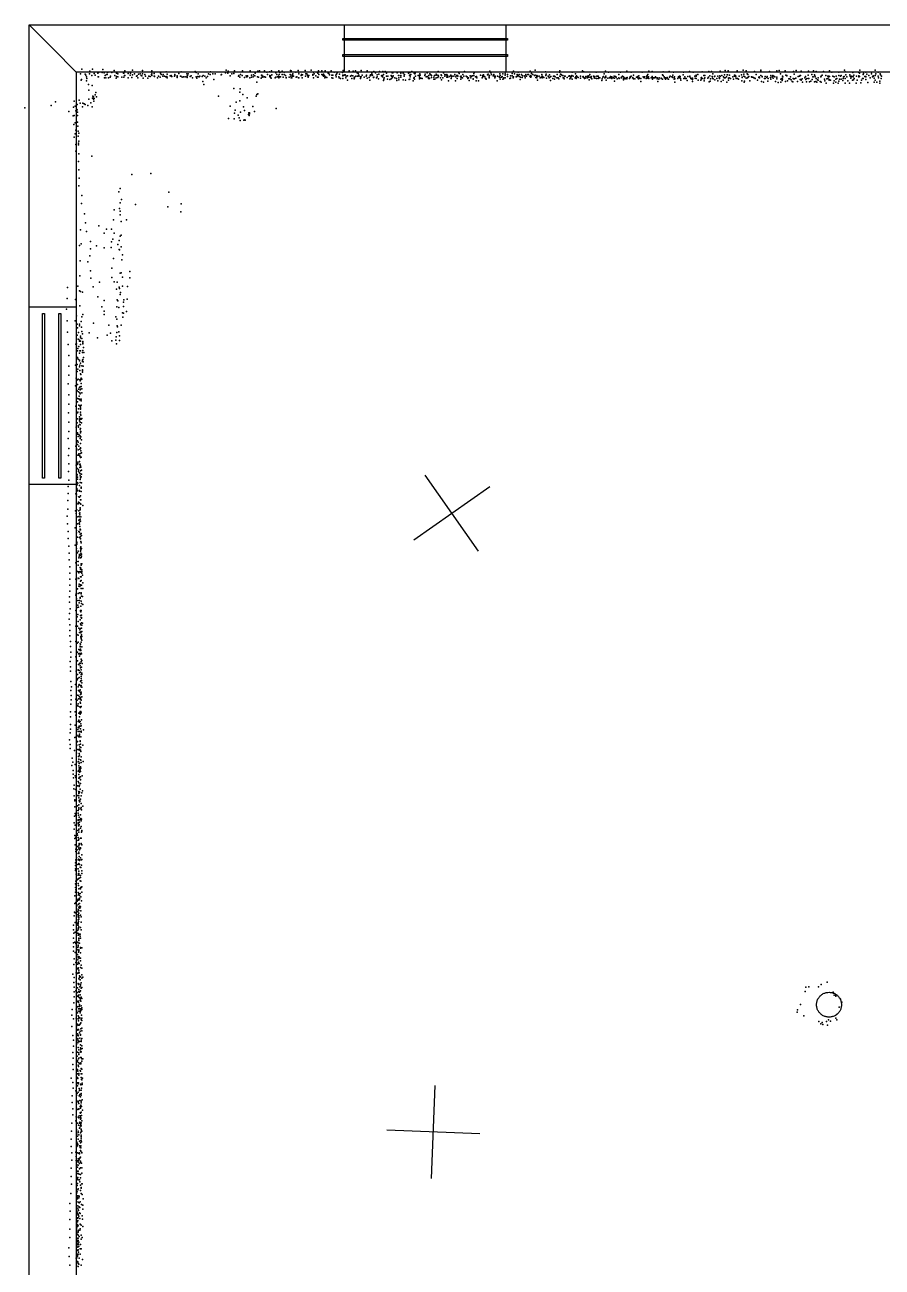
# Model space of a CAD drawing. Header units: millimetres. Extents: x 60 to 10018, y -17912 to 6797.
# Drawn here: x 60 to 3750, y -6304 to -962 of the extents above; entities that cross this region are included whole.
import ezdxf

# ---------------------------------------------------------------- set-up
doc = ezdxf.new("R2010")
doc.units = ezdxf.units.MM
for name, color, linetype in [('P', 9, 'Continuous'), ('PANOS', 10, 'Continuous'), ('ROOMS', 1, 'Continuous'), ('WALLS', 3, 'Continuous'), ('WINDOWS', 6, 'Continuous')]:
    doc.layers.add(name, color=color, linetype=linetype)

# ---------------------------------------------------------------- blocks, each defined once
blk = doc.blocks.new('Column_C_3F')
for points in [[(-178.6, -0.2), (-177.7, 17.3), (-176.2, 28.7), (-174, 39.9), (-171.1, 50.8), (-167.5, 61.4), (-163.3, 71.7), (-158.5, 81.7), (-153, 91.3), (-147.1, 100.6), (-140.5, 109.4), (-133.5, 117.9), (-126, 125.8), (-118, 133.3), (-109.5, 140.3), (-100.6, 146.8), (-91.4, 152.7), (-81.7, 158.1), (-71.7, 162.8), (-61.4, 167), (-50.7, 170.5), (-39.8, 173.4), (-28.6, 175.5), (-17.2, 177), (0.3, 177.8)], [(0.3, 177.8), (17.9, 177), (29.3, 175.5), (40.5, 173.4), (51.4, 170.5), (62, 167), (72.4, 162.8), (82.4, 158.1), (92, 152.7), (101.3, 146.8), (110.2, 140.3), (118.6, 133.3), (126.7, 125.8), (134.2, 117.9), (141.2, 109.4), (147.7, 100.6), (153.7, 91.3), (159.1, 81.7), (164, 71.7), (168.2, 61.4), (171.7, 50.8), (174.6, 39.9), (176.9, 28.7), (178.4, 17.3), (179.3, -0.2)], [(0.3, -178.2), (-17.2, -177.4), (-28.6, -176), (-39.8, -173.8), (-50.7, -170.9), (-61.4, -167.4), (-71.7, -163.3), (-81.7, -158.5), (-91.4, -153.1), (-100.6, -147.2), (-109.5, -140.7), (-118, -133.7), (-126, -126.3), (-133.5, -118.3), (-140.5, -109.9), (-147.1, -101), (-153, -91.8), (-158.5, -82.2), (-163.3, -72.2), (-167.5, -61.9), (-171.1, -51.2), (-174, -40.3), (-176.2, -29.1), (-177.7, -17.7), (-178.6, -0.2)], [(179.3, -0.2), (178.4, -17.7), (176.9, -29.1), (174.6, -40.3), (171.7, -51.2), (168.2, -61.9), (164, -72.2), (159.1, -82.2), (153.7, -91.8), (147.7, -101), (141.2, -109.9), (134.2, -118.3), (126.7, -126.3), (118.6, -133.7), (110.2, -140.7), (101.3, -147.2), (92, -153.1), (82.4, -158.5), (72.4, -163.3), (62, -167.4), (51.4, -170.9), (40.5, -173.8), (29.3, -176), (17.9, -177.4), (0.3, -178.2)]]:
    blk.add_lwpolyline(points)
blk = doc.blocks.new('1-Standard_42')
for points in [[(-590, 42.9766), (589.999, 42.9766), (589.999, 32.9766), (-590, 32.9766), (-590, 42.9766)], [(-590.014, -44.0958), (589.985, -44.0958), (589.985, -54.0958), (-590.014, -54.0958), (-590.014, -44.0958)]]:
    blk.add_lwpolyline(points)

msp = doc.modelspace()

# ---------------------------------------------------------------- linework, layer by layer
at = {"layer": 'P'}
for p in [(300, -1172), (305, -1152), (319, -1174), (338, -1173), (340, -1161), (351, -1153), (358, -1171), (374, -1170), (377, -1167), (393, -1167), (396, -1154), (402, -1168), (412, -1175), (416, -1167), (435, -1167), (445, -1158), (455, -1169), (456, -1169), (460, -1173), (484, -1170), (486, -1170), (490, -1160), (505, -1171), (515, -1169), (524, -1156), (532, -1172), (549, -1174), (556, -1173), (566, -1158), (566, -1172), (576, -1175), (606, -1159), (606, -1165), (606, -1173), (617, -1171), (644, -1170), (669, -1164), (673, -1174), (706, -1175), (723, -1171), (733, -1164), (757, -1172), (763, -1173), (793, -1163), (797, -1167), (806, -1172), (851, -1173), (859, -1164), (869, -1173), (879, -1173), (923, -1168), (926, -1157), (934, -1169), (935, -1161), (951, -1172), (959, -1171), (962, -1159), (997, -1160), (1030, -1160), (1051, -1169), (1063, -1161), (1070, -1160), (1091, -1160), (1102, -1166), (1104, -1175), (1113, -1164), (1122, -1160), (1141, -1168), (1144, -1175), (1153, -1160), (1158, -1167), (1167, -1175), (1168, -1161), (1176, -1166), (1176, -1175), (1202, -1175), (1203, -1158), (1206, -1159), (1214, -1172), (1226, -1166), (1237, -1158), (1239, -1166), (1239, -1172), (1266, -1158), (1270, -1172), (1274, -1173), (1293, -1157), (1302, -1165), (1306, -1173), (1320, -1167), (1321, -1169), (1324, -1160), (1326, -1175), (1338, -1175), (1339, -1159), (1346, -1174), (1352, -1159), (1365, -1169), (1369, -1171), (1378, -1159), (1392, -1166), (1401, -1174), (1405, -1168), (1415, -1174), (1427, -1167), (1430, -1158), (1456, -1159), (1473, -1161), (1483, -1159), (1490, -1168), (1495, -1171), (1507, -1158), (1534, -1160), (1553, -1169), (1554, -1175), (1562, -1163), (1569, -1168), (1584, -1174), (1586, -1162), (1601, -1162), (1603, -1175), (1611, -1162), (1616, -1170), (1641, -1168), (1644, -1168), (1663, -1168), (1678, -1169), (1688, -1169), (1711, -1170), (1717, -1167), (1725, -1163), (1735, -1170), (1738, -1173), (1740, -1170), (1760, -1173), (1783, -1174), (1791, -1168), (1803, -1172), (1830, -1174), (1839, -1162), (1862, -1168), (1867, -1175), (1911, -1175), (1927, -1166), (1929, -1171), (1945, -1175), (1953, -1163), (1992, -1171), (1994, -1167), (2054, -1174), (2061, -1161), (2066, -1168), (2068, -1175), (2105, -1173), (2117, -1172), (2127, -1166), (2127, -1172), (2158, -1171), (2163, -1161), (2168, -1172), (2179, -1175), (2184, -1165), (2228, -1175), (2235, -1161), (2241, -1171), (2257, -1157), (2301, -1164), (2304, -1174), (2361, -1166), (2363, -1159), (2366, -1174), (2416, -1166), (2430, -1172), (2460, -1159), (2466, -1164), (2492, -1175), (2519, -1165), (2554, -1173), (2559, -1161), (2572, -1166), (2624, -1166), (2651, -1161), (2670, -1166), (2717, -1166), (2746, -1161), (2760, -1163), (2807, -1164), (2833, -1162), (2852, -1165), (2895, -1165), (2921, -1162), (2937, -1165), (2975, -1164), (3004, -1162), (3015, -1162), (3021, -1173), (3053, -1161), (3074, -1158), (3087, -1159), (3126, -1159), (3151, -1157), (3154, -1174), (3165, -1160), (3169, -1172), (3201, -1162), (3227, -1160), (3228, -1156), (3265, -1162), (3296, -1160), (3306, -1158), (3313, -1173), (3332, -1160), (3368, -1162), (3371, -1174), (3380, -1158), (3401, -1161), (3433, -1161), (3447, -1175), (3455, -1160), (3466, -1162), (3498, -1163), (3523, -1160), (3533, -1165), (3563, -1165), (3588, -1157), (3591, -1164), (3624, -1167), (3648, -1165), (3653, -1169), (3654, -1157), (3669, -1171), (3679, -1166), (3684, -1174), (3704, -1166), (3704, -1173), (3720, -1156), (3722, -1173), (3732, -1165), (3741, -1172), (303, -1199), (304, -1197), (322, -1178), (326, -1186), (326, -1202), (327, -1192), (334, -1219), (349, -1180), (350, -1223), (363, -1178), (376, -1186), (377, -1186), (403, -1190), (406, -1180), (408, -1190), (414, -1176), (420, -1190), (427, -1187), (429, -1182), (448, -1180), (453, -1191), (454, -1184), (460, -1185), (477, -1187), (486, -1187), (489, -1179), (491, -1180), (505, -1190), (514, -1178), (520, -1188), (524, -1177), (540, -1182), (544, -1181), (547, -1190), (561, -1179), (564, -1181), (570, -1191), (579, -1183), (590, -1191), (593, -1183), (600, -1184), (605, -1176), (606, -1180), (617, -1183), (618, -1183), (618, -1184), (631, -1189), (636, -1183), (643, -1187), (647, -1176), (654, -1183), (656, -1176), (661, -1182), (667, -1185), (671, -1184), (673, -1190), (686, -1181), (690, -1179), (691, -1184), (693, -1184), (704, -1182), (705, -1179), (715, -1181), (715, -1184), (715, -1188), (730, -1183), (732, -1182), (737, -1187), (743, -1185), (750, -1186), (757, -1185), (758, -1182), (758, -1188), (760, -1180), (772, -1184), (776, -1181), (782, -1190), (798, -1185), (801, -1191), (805, -1184), (810, -1185), (813, -1183), (823, -1184), (826, -1205), (828, -1179), (831, -1219), (835, -1183), (841, -1190), (846, -1184), (857, -1176), (874, -1197), (905, -1177), (906, -1176), (944, -1181), (979, -1182), (981, -1179), (986, -1187), (988, -1176), (995, -1180), (1006, -1188), (1013, -1181), (1014, -1185), (1016, -1186), (1018, -1184), (1019, -1181), (1029, -1189), (1035, -1178), (1035, -1187), (1043, -1186), (1044, -1177), (1050, -1181), (1058, -1208), (1061, -1186), (1066, -1187), (1077, -1191), (1079, -1178), (1080, -1178), (1081, -1185), (1084, -1182), (1085, -1187), (1091, -1186), (1096, -1187), (1114, -1180), (1114, -1184), (1117, -1188), (1118, -1181), (1120, -1191), (1123, -1177), (1138, -1189), (1141, -1187), (1147, -1185), (1152, -1182), (1153, -1189), (1154, -1176), (1157, -1186), (1161, -1186), (1172, -1187), (1182, -1180), (1185, -1188), (1185, -1189), (1198, -1187), (1205, -1182), (1207, -1190), (1209, -1190), (1211, -1177), (1212, -1178), (1212, -1182), (1217, -1183), (1228, -1187), (1231, -1185), (1238, -1189), (1239, -1189), (1249, -1180), (1251, -1176), (1254, -1189), (1255, -1177), (1268, -1183), (1276, -1178), (1277, -1179), (1280, -1183), (1280, -1187), (1282, -1180), (1299, -1178), (1300, -1176), (1300, -1176), (1302, -1190), (1313, -1181), (1320, -1187), (1322, -1187), (1342, -1178), (1345, -1183), (1350, -1179), (1351, -1189), (1353, -1186), (1355, -1187), (1360, -1188), (1371, -1177), (1381, -1178), (1382, -1190), (1385, -1178), (1385, -1191), (1399, -1178), (1400, -1186), (1412, -1186), (1413, -1189), (1418, -1193), (1428, -1178), (1428, -1192), (1429, -1181), (1435, -1178), (1437, -1177), (1439, -1177), (1441, -1189), (1443, -1182), (1449, -1181), (1449, -1199), (1462, -1183), (1466, -1179), (1468, -1193), (1472, -1181), (1478, -1190), (1478, -1194), (1479, -1187), (1479, -1189), (1485, -1183), (1492, -1182), (1497, -1178), (1497, -1183), (1504, -1186), (1505, -1193), (1508, -1186), (1512, -1178), (1520, -1187), (1529, -1182), (1531, -1178), (1534, -1191), (1542, -1188), (1545, -1200), (1546, -1181), (1548, -1177), (1555, -1180), (1556, -1178), (1560, -1188), (1562, -1187), (1573, -1190), (1577, -1177), (1577, -1186), (1582, -1194), (1595, -1181), (1596, -1180), (1600, -1181), (1600, -1186), (1603, -1201), (1605, -1195), (1606, -1189), (1617, -1182), (1621, -1195), (1623, -1182), (1631, -1197), (1637, -1179), (1637, -1194), (1638, -1182), (1641, -1190), (1644, -1185), (1646, -1181), (1652, -1189), (1660, -1192), (1661, -1201), (1668, -1179), (1669, -1179), (1669, -1198), (1670, -1190), (1678, -1179), (1678, -1187), (1689, -1198), (1692, -1177), (1693, -1182), (1694, -1176), (1699, -1200), (1714, -1197), (1715, -1178), (1717, -1196), (1718, -1178), (1719, -1186), (1722, -1176), (1731, -1202), (1734, -1191), (1735, -1188), (1737, -1195), (1742, -1182), (1753, -1179), (1757, -1180), (1758, -1179), (1758, -1187), (1759, -1194), (1761, -1178), (1764, -1191), (1770, -1193), (1782, -1180), (1788, -1186), (1791, -1184), (1797, -1192), (1798, -1188), (1799, -1179), (1802, -1192), (1806, -1176), (1809, -1178), (1810, -1179), (1811, -1188), (1820, -1196), (1821, -1187), (1823, -1180), (1825, -1195), (1830, -1190), (1831, -1178), (1837, -1178), (1837, -1188), (1839, -1179), (1840, -1183), (1849, -1189), (1852, -1177), (1853, -1198), (1854, -1179), (1859, -1189), (1859, -1190), (1867, -1183), (1873, -1177), (1876, -1176), (1876, -1187), (1877, -1182), (1879, -1180), (1880, -1187), (1883, -1202), (1888, -1184), (1893, -1178), (1894, -1180), (1895, -1192), (1896, -1185), (1899, -1183), (1907, -1182), (1913, -1202), (1915, -1185), (1918, -1179), (1921, -1193), (1922, -1180), (1923, -1183), (1935, -1184), (1936, -1196), (1938, -1182), (1938, -1188), (1944, -1189), (1950, -1182), (1959, -1182), (1959, -1182), (1962, -1186), (1964, -1186), (1967, -1193), (1970, -1190), (1973, -1201), (1976, -1181), (1979, -1182), (1980, -1189), (1982, -1183), (1987, -1181), (1990, -1194), (1990, -1196), (1992, -1180), (2000, -1186), (2001, -1185), (2003, -1202), (2004, -1184), (2005, -1189), (2013, -1202), (2021, -1178), (2029, -1189), (2030, -1180), (2031, -1184), (2034, -1177), (2036, -1184), (2039, -1184), (2040, -1185), (2043, -1192), (2044, -1192), (2045, -1195), (2051, -1177), (2059, -1181), (2059, -1187), (2059, -1189), (2060, -1180), (2075, -1181), (2078, -1176), (2082, -1182), (2083, -1189), (2085, -1183), (2085, -1186), (2093, -1203), (2094, -1183), (2101, -1186), (2105, -1188), (2106, -1179), (2106, -1196), (2112, -1187), (2113, -1187), (2115, -1184), (2118, -1195), (2120, -1194), (2122, -1190), (2128, -1178), (2128, -1190), (2137, -1176), (2137, -1184), (2148, -1192), (2151, -1181), (2151, -1191), (2157, -1181), (2162, -1188), (2162, -1190), (2163, -1186), (2174, -1186), (2176, -1186), (2179, -1183), (2183, -1180), (2188, -1176), (2188, -1184), (2192, -1197), (2193, -1187), (2198, -1176), (2198, -1177), (2200, -1188), (2204, -1181), (2212, -1181), (2212, -1183), (2213, -1189), (2216, -1176), (2219, -1182), (2225, -1176), (2234, -1183), (2237, -1187), (2238, -1180), (2239, -1186), (2239, -1186), (2246, -1176), (2253, -1180), (2256, -1178), (2259, -1188), (2263, -1183), (2264, -1179), (2264, -1190), (2266, -1183), (2266, -1199), (2273, -1182), (2278, -1189), (2283, -1187), (2285, -1176), (2287, -1183), (2287, -1189), (2289, -1185), (2294, -1188), (2302, -1179), (2303, -1178), (2305, -1191), (2312, -1182), (2314, -1184), (2317, -1189), (2318, -1177), (2322, -1186), (2322, -1201), (2324, -1184), (2333, -1192), (2335, -1182), (2338, -1182), (2340, -1182), (2340, -1196), (2343, -1186), (2350, -1189), (2351, -1176), (2351, -1190), (2355, -1189), (2358, -1194), (2362, -1182), (2364, -1184), (2368, -1176), (2372, -1180), (2376, -1179), (2377, -1190), (2380, -1189), (2381, -1194), (2383, -1183), (2386, -1182), (2394, -1188), (2402, -1182), (2404, -1181), (2405, -1194), (2409, -1187), (2410, -1190), (2411, -1182), (2411, -1184), (2414, -1180), (2415, -1195), (2420, -1182), (2428, -1190), (2432, -1185), (2433, -1186), (2433, -1192), (2433, -1193), (2435, -1181), (2437, -1185), (2441, -1188), (2451, -1183), (2451, -1191), (2452, -1183), (2462, -1186), (2463, -1184), (2466, -1188), (2469, -1192), (2472, -1191), (2474, -1184), (2475, -1190), (2482, -1182), (2482, -1189), (2483, -1182), (2487, -1181), (2488, -1187), (2489, -1198), (2495, -1188), (2498, -1184), (2498, -1190), (2501, -1194), (2508, -1183), (2511, -1189), (2513, -1184), (2513, -1191), (2521, -1192), (2522, -1182), (2525, -1182), (2527, -1192), (2528, -1183), (2531, -1188), (2534, -1189), (2535, -1189), (2543, -1201), (2545, -1194), (2548, -1187), (2551, -1184), (2556, -1190), (2558, -1188), (2561, -1183), (2561, -1188), (2562, -1200), (2569, -1191), (2577, -1190), (2579, -1188), (2580, -1184), (2581, -1189), (2586, -1192), (2587, -1186), (2587, -1190), (2593, -1190), (2597, -1182), (2598, -1191), (2598, -1204), (2602, -1184), (2605, -1187), (2610, -1194), (2616, -1176), (2616, -1189), (2618, -1193), (2627, -1190), (2628, -1187), (2628, -1189), (2633, -1183), (2636, -1186), (2636, -1198), (2637, -1194), (2640, -1190), (2640, -1192), (2644, -1194), (2648, -1190), (2651, -1194), (2652, -1188), (2663, -1193), (2664, -1190), (2665, -1186), (2665, -1188), (2669, -1183), (2676, -1190), (2677, -1188), (2677, -1188), (2680, -1178), (2680, -1194), (2686, -1194), (2693, -1187), (2698, -1189), (2699, -1184), (2701, -1194), (2703, -1181), (2704, -1189), (2704, -1192), (2711, -1192), (2711, -1205), (2721, -1186), (2723, -1187), (2726, -1189), (2727, -1186), (2734, -1193), (2735, -1185), (2736, -1184), (2738, -1180), (2739, -1186), (2742, -1176), (2742, -1191), (2744, -1185), (2746, -1192), (2756, -1190), (2760, -1184), (2762, -1190), (2762, -1195), (2766, -1190), (2770, -1189), (2775, -1185), (2775, -1188), (2781, -1189), (2781, -1194), (2781, -1194), (2785, -1205), (2789, -1196), (2790, -1190), (2799, -1191), (2799, -1193), (2805, -1177), (2805, -1195), (2808, -1180), (2812, -1185), (2813, -1190), (2817, -1195), (2818, -1190), (2819, -1194), (2824, -1188), (2824, -1189), (2829, -1196), (2830, -1196), (2835, -1187), (2837, -1183), (2845, -1186), (2846, -1186), (2849, -1178), (2849, -1188), (2854, -1195), (2856, -1185), (2856, -1193), (2857, -1194), (2857, -1208), (2870, -1192), (2873, -1186), (2874, -1187), (2878, -1183), (2879, -1189), (2880, -1184), (2882, -1193), (2884, -1199), (2893, -1177), (2896, -1193), (2901, -1185), (2902, -1193), (2903, -1192), (2907, -1192), (2911, -1201), (2914, -1184), (2922, -1182), (2922, -1186), (2926, -1193), (2927, -1191), (2930, -1194), (2933, -1191), (2933, -1197), (2933, -1205), (2934, -1193), (2943, -1182), (2945, -1191), (2949, -1178), (2950, -1183), (2950, -1193), (2957, -1176), (2958, -1199), (2970, -1199), (2971, -1189), (2973, -1188), (2973, -1194), (2975, -1193), (2983, -1180), (2984, -1194), (2984, -1202), (2986, -1190), (2987, -1180), (2999, -1191), (3003, -1187), (3006, -1207), (3008, -1181), (3009, -1204), (3011, -1194), (3018, -1184), (3020, -1191), (3023, -1194), (3028, -1184), (3030, -1183), (3030, -1198), (3038, -1193), (3042, -1182), (3043, -1202), (3049, -1189), (3050, -1192), (3051, -1181), (3052, -1184), (3057, -1205), (3060, -1179), (3066, -1200), (3067, -1185), (3070, -1189), (3071, -1177), (3074, -1189), (3080, -1186), (3081, -1209), (3083, -1177), (3084, -1177), (3088, -1191), (3088, -1199), (3092, -1190), (3093, -1178), (3097, -1193), (3107, -1185), (3110, -1195), (3114, -1178), (3115, -1182), (3118, -1179), (3120, -1186), (3122, -1192), (3127, -1192), (3132, -1195), (3134, -1182), (3145, -1177), (3146, -1202), (3147, -1188), (3148, -1187), (3154, -1183), (3156, -1209), (3158, -1204), (3159, -1186), (3165, -1191), (3170, -1189), (3172, -1176), (3173, -1187), (3176, -1184), (3180, -1203), (3188, -1185), (3189, -1187), (3193, -1187), (3198, -1189), (3202, -1191), (3204, -1193), (3208, -1176), (3213, -1199), (3219, -1188), (3221, -1186), (3222, -1190), (3228, -1180), (3230, -1205), (3233, -1184), (3234, -1185), (3239, -1209), (3243, -1193), (3246, -1184), (3247, -1192), (3254, -1188), (3255, -1184), (3258, -1204), (3259, -1193), (3269, -1188), (3271, -1180), (3271, -1195), (3276, -1186), (3279, -1179), (3281, -1191), (3283, -1182), (3288, -1185), (3291, -1206), (3297, -1187), (3297, -1194), (3303, -1210), (3314, -1195), (3314, -1209), (3318, -1192), (3319, -1193), (3320, -1201), (3321, -1182), (3321, -1196), (3322, -1185), (3334, -1205), (3335, -1178), (3339, -1179), (3339, -1181), (3342, -1202), (3348, -1194), (3352, -1194), (3355, -1185), (3358, -1198), (3363, -1205), (3365, -1207), (3367, -1192), (3368, -1194), (3373, -1194), (3378, -1191), (3386, -1206), (3388, -1184), (3394, -1182), (3397, -1179), (3397, -1197), (3398, -1179), (3398, -1197), (3402, -1200), (3406, -1194), (3407, -1209), (3417, -1189), (3420, -1184), (3421, -1197), (3424, -1207), (3425, -1193), (3431, -1178), (3433, -1193), (3435, -1193), (3437, -1207), (3443, -1204), (3449, -1197), (3451, -1186), (3453, -1185), (3458, -1177), (3458, -1207), (3460, -1181), (3461, -1186), (3464, -1205), (3466, -1193), (3469, -1209), (3471, -1198), (3474, -1190), (3474, -1199), (3483, -1205), (3486, -1186), (3488, -1182), (3488, -1209), (3491, -1178), (3502, -1196), (3503, -1202), (3508, -1180), (3509, -1212), (3512, -1194), (3516, -1183), (3516, -1192), (3519, -1185), (3521, -1182), (3522, -1197), (3522, -1199), (3523, -1184), (3527, -1199), (3537, -1182), (3540, -1212), (3543, -1185), (3543, -1202), (3550, -1208), (3551, -1196), (3552, -1183), (3555, -1193), (3560, -1213), (3563, -1204), (3564, -1180), (3566, -1195), (3570, -1182), (3573, -1180), (3574, -1195), (3581, -1201), (3582, -1192), (3584, -1185), (3587, -1184), (3590, -1192), (3590, -1213), (3593, -1177), (3598, -1185), (3602, -1203), (3609, -1212), (3611, -1177), (3612, -1183), (3615, -1191), (3617, -1185), (3620, -1182), (3622, -1200), (3625, -1186), (3627, -1198), (3628, -1178), (3629, -1192), (3638, -1212), (3639, -1183), (3642, -1199), (3649, -1185), (3650, -1181), (3652, -1184), (3658, -1211), (3661, -1199), (3665, -1193), (3668, -1176), (3668, -1193), (3676, -1184), (3679, -1197), (3679, -1197), (3680, -1184), (3680, -1185), (3688, -1210), (3693, -1180), (3698, -1189), (3708, -1186), (3711, -1181), (3712, -1183), (3715, -1191), (3715, -1209), (3720, -1179), (3720, -1199), (3727, -1208), (3732, -1183), (3734, -1190), (3740, -1204), (3740, -1212), (3743, -1177), (3746, -1192), (3747, -1182), (335, -1242), (335, -1282), (351, -1277), (353, -1269), (355, -1281), (356, -1271), (359, -1279), (363, -1263), (365, -1253), (368, -1271), (893, -1268), (959, -1235), (985, -1252), (987, -1237), (999, -1261), (1017, -1276), (1056, -1269), (1058, -1261), (1063, -1259), (60, -1318), (173, -1308), (192, -1293), (249, -1335), (269, -1316), (273, -1290), (277, -1311), (279, -1331), (283, -1324), (285, -1304), (285, -1327), (294, -1285), (298, -1299), (308, -1315), (310, -1298), (315, -1301), (319, -1305), (331, -1309), (344, -1297), (350, -1314), (357, -1290), (944, -1311), (965, -1328), (969, -1294), (985, -1289), (1001, -1314), (1005, -1330), (1041, -1313), (1048, -1335), (1142, -1321), (268, -1353), (272, -1352), (277, -1383), (286, -1351), (287, -1338), (287, -1381), (937, -1364), (961, -1366), (962, -1342), (978, -1350), (983, -1362), (987, -1373), (988, -1338), (1002, -1372), (1007, -1370), (1009, -1371), (1022, -1348), (1024, -1340), (1025, -1351), (1027, -1340), (1027, -1345), (271, -1391), (276, -1431), (280, -1415), (288, -1397), (289, -1440), (290, -1419), (292, -1427), (273, -1445), (280, -1476), (291, -1470), (291, -1478), (292, -1462), (280, -1505), (291, -1549), (292, -1516), (349, -1526), (293, -1585), (602, -1601), (293, -1654), (294, -1621), (520, -1606), (305, -1696), (465, -1680), (471, -1666), (680, -1681), (304, -1730), (444, -1758), (468, -1751), (470, -1727), (476, -1713), (536, -1735), (675, -1745), (733, -1732), (317, -1775), (321, -1813), (442, -1800), (471, -1763), (471, -1779), (474, -1807), (497, -1800), (731, -1766), (299, -1844), (326, -1850), (378, -1826), (402, -1858), (412, -1841), (433, -1840), (444, -1858), (475, -1866), (296, -1910), (303, -1903), (342, -1893), (369, -1912), (402, -1921), (432, -1919), (433, -1895), (439, -1883), (460, -1906), (466, -1889), (470, -1871), (475, -1916), (298, -1976), (340, -1955), (342, -1925), (442, -1966), (466, -1928), (467, -1929), (477, -1973), (481, -1951), (331, -1981), (343, -2019), (434, -2008), (471, -2029), (474, -2028), (512, -2022), (297, -2041), (344, -2051), (381, -2069), (435, -2049), (445, -2067), (457, -2069), (480, -2047), (512, -2050), (243, -2092), (288, -2085), (296, -2106), (300, -2109), (308, -2111), (354, -2089), (374, -2132), (455, -2098), (466, -2090), (467, -2096), (471, -2121), (472, -2113), (480, -2086), (502, -2087), (240, -2185), (242, -2139), (278, -2143), (297, -2170), (391, -2174), (402, -2147), (456, -2174), (457, -2145), (461, -2149), (464, -2178), (484, -2155), (485, -2173), (486, -2145), (500, -2142), (242, -2234), (277, -2235), (283, -2213), (302, -2238), (305, -2218), (310, -2208), (401, -2208), (402, -2193), (451, -2217), (456, -2227), (480, -2200), (482, -2219), (484, -2201), (497, -2194), (243, -2283), (285, -2249), (285, -2296), (287, -2265), (291, -2285), (296, -2249), (296, -2256), (304, -2262), (306, -2281), (308, -2291), (337, -2286), (356, -2245), (415, -2296), (421, -2254), (429, -2288), (456, -2285), (458, -2256), (459, -2260), (465, -2282), (474, -2254), (247, -2337), (279, -2335), (282, -2333), (283, -2344), (290, -2313), (292, -2345), (296, -2318), (296, -2322), (299, -2300), (299, -2337), (300, -2308), (300, -2322), (305, -2310), (309, -2323), (309, -2329), (309, -2333), (313, -2349), (373, -2308), (435, -2321), (451, -2318), (453, -2303), (454, -2334), (467, -2319), (468, -2299), (249, -2384), (285, -2394), (286, -2363), (286, -2392), (288, -2354), (289, -2399), (295, -2374), (296, -2404), (297, -2364), (300, -2363), (308, -2371), (308, -2404), (309, -2362), (310, -2401), (313, -2392), (314, -2371), (250, -2429), (278, -2426), (285, -2422), (285, -2452), (288, -2442), (288, -2443), (295, -2406), (295, -2432), (297, -2425), (297, -2448), (299, -2417), (306, -2428), (308, -2409), (308, -2446), (308, -2449), (308, -2456), (311, -2411), (311, -2429), (246, -2506), (249, -2468), (281, -2481), (286, -2489), (287, -2509), (289, -2485), (297, -2489), (298, -2493), (299, -2462), (299, -2490), (299, -2490), (300, -2487), (301, -2465), (302, -2481), (302, -2504), (305, -2486), (249, -2553), (278, -2514), (285, -2536), (291, -2529), (291, -2540), (294, -2559), (296, -2522), (297, -2544), (298, -2518), (298, -2531), (298, -2549), (300, -2529), (302, -2517), (306, -2527), (306, -2545), (249, -2593), (279, -2602), (287, -2569), (287, -2583), (291, -2570), (291, -2613), (292, -2598), (297, -2572), (297, -2575), (297, -2600), (299, -2573), (299, -2605), (299, -2610), (299, -2615), (302, -2571), (302, -2579), (302, -2597), (248, -2631), (249, -2670), (287, -2630), (287, -2656), (288, -2627), (295, -2657), (295, -2665), (296, -2647), (298, -2655), (298, -2671), (299, -2627), (299, -2636), (299, -2657), (301, -2640), (302, -2658), (305, -2655), (250, -2710), (281, -2692), (285, -2673), (287, -2716), (287, -2722), (290, -2686), (291, -2692), (293, -2724), (295, -2681), (298, -2682), (298, -2700), (299, -2698), (299, -2709), (299, -2717), (301, -2710), (304, -2673), (247, -2741), (280, -2774), (286, -2750), (287, -2766), (290, -2732), (290, -2757), (293, -2773), (297, -2728), (298, -2731), (298, -2734), (298, -2740), (299, -2762), (301, -2733), (304, -2747), (248, -2814), (250, -2783), (283, -2783), (284, -2812), (289, -2789), (289, -2812), (292, -2807), (294, -2813), (297, -2787), (297, -2815), (297, -2816), (299, -2781), (299, -2784), (299, -2823), (300, -2805), (301, -2793), (302, -2821), (304, -2803), (248, -2882), (250, -2850), (281, -2856), (284, -2841), (285, -2853), (286, -2870), (288, -2847), (291, -2875), (291, -2883), (294, -2841), (296, -2839), (296, -2853), (297, -2866), (298, -2851), (300, -2858), (300, -2879), (301, -2864), (304, -2877), (250, -2920), (284, -2900), (285, -2896), (285, -2930), (286, -2907), (286, -2916), (286, -2932), (288, -2933), (295, -2889), (298, -2892), (298, -2901), (298, -2917), (298, -2930), (299, -2910), (302, -2905), (304, -2894), (304, -2932), (246, -2947), (246, -2977), (280, -2979), (282, -2980), (283, -2959), (283, -2989), (284, -2956), (285, -2940), (286, -2963), (286, -2966), (293, -2991), (296, -2943), (296, -2965), (296, -2967), (300, -2987), (302, -2968), (303, -2950), (303, -2954), (245, -3007), (245, -3044), (283, -3019), (283, -3023), (289, -3022), (291, -3015), (295, -2993), (295, -3018), (298, -3039), (298, -3044), (299, -3004), (300, -3022), (301, -3005), (301, -3023), (309, -3029), (242, -3075), (278, -3052), (281, -3063), (284, -3047), (285, -3077), (292, -3052), (292, -3092), (293, -3076), (294, -3078), (296, -3063), (296, -3090), (297, -3060), (297, -3069), (298, -3047), (298, -3088), (299, -3096), (301, -3078), (244, -3107), (246, -3140), (277, -3125), (282, -3106), (282, -3146), (283, -3137), (287, -3107), (293, -3141), (294, -3106), (295, -3109), (295, -3143), (296, -3101), (297, -3119), (298, -3130), (298, -3134), (298, -3152), (300, -3133), (302, -3149), (247, -3170), (250, -3204), (277, -3199), (284, -3186), (284, -3190), (284, -3195), (286, -3165), (295, -3167), (299, -3162), (299, -3170), (300, -3172), (301, -3183), (302, -3190), (304, -3158), (251, -3234), (282, -3214), (286, -3232), (290, -3225), (293, -3254), (294, -3247), (296, -3240), (299, -3243), (299, -3254), (300, -3212), (300, -3225), (301, -3207), (301, -3219), (301, -3234), (303, -3253), (304, -3214), (304, -3238), (304, -3247), (251, -3262), (253, -3293), (279, -3275), (282, -3270), (286, -3312), (290, -3270), (290, -3285), (298, -3295), (300, -3303), (301, -3299), (302, -3286), (303, -3280), (305, -3280), (306, -3305), (254, -3320), (254, -3346), (279, -3345), (282, -3349), (290, -3341), (292, -3318), (293, -3314), (293, -3343), (298, -3313), (299, -3336), (300, -3354), (301, -3316), (302, -3335), (303, -3352), (305, -3320), (306, -3313), (308, -3329), (309, -3362), (253, -3372), (254, -3397), (279, -3414), (281, -3409), (283, -3390), (286, -3387), (290, -3407), (293, -3375), (294, -3367), (296, -3405), (297, -3377), (299, -3370), (299, -3370), (299, -3372), (302, -3409), (303, -3386), (303, -3404), (304, -3371), (304, -3418), (304, -3419), (310, -3386), (252, -3422), (252, -3445), (282, -3429), (285, -3468), (288, -3437), (288, -3458), (291, -3466), (294, -3447), (296, -3437), (298, -3425), (298, -3428), (301, -3461), (302, -3440), (304, -3450), (308, -3420), (309, -3454), (251, -3517), (252, -3493), (255, -3473), (279, -3481), (285, -3508), (288, -3498), (298, -3521), (299, -3483), (299, -3502), (300, -3481), (301, -3482), (301, -3486), (303, -3481), (303, -3510), (304, -3501), (304, -3511), (304, -3513), (253, -3542), (253, -3566), (279, -3548), (287, -3547), (289, -3527), (293, -3557), (295, -3575), (297, -3563), (300, -3537), (300, -3558), (301, -3542), (301, -3572), (301, -3576), (304, -3534), (304, -3556), (305, -3544), (305, -3571), (308, -3535), (254, -3589), (256, -3613), (279, -3613), (284, -3584), (285, -3621), (290, -3587), (290, -3617), (298, -3623), (300, -3625), (301, -3592), (301, -3595), (302, -3602), (303, -3599), (303, -3616), (304, -3585), (306, -3592), (306, -3608), (256, -3635), (258, -3659), (258, -3681), (280, -3679), (286, -3660), (291, -3666), (292, -3648), (295, -3677), (296, -3665), (298, -3633), (298, -3637), (298, -3652), (298, -3670), (300, -3646), (300, -3646), (301, -3653), (303, -3664), (304, -3667), (306, -3637), (255, -3699), (257, -3723), (286, -3697), (289, -3737), (290, -3735), (291, -3712), (294, -3738), (296, -3709), (297, -3707), (298, -3708), (298, -3719), (299, -3727), (302, -3690), (302, -3699), (303, -3701), (303, -3735), (304, -3724), (305, -3696), (307, -3708), (256, -3741), (258, -3785), (281, -3741), (285, -3778), (286, -3755), (288, -3773), (294, -3769), (295, -3749), (300, -3745), (300, -3786), (301, -3783), (302, -3755), (303, -3764), (303, -3773), (304, -3782), (305, -3750), (305, -3791), (306, -3755), (258, -3825), (260, -3846), (261, -3808), (278, -3798), (285, -3844), (290, -3809), (291, -3824), (291, -3846), (293, -3801), (294, -3799), (295, -3829), (297, -3824), (298, -3822), (299, -3803), (299, -3841), (300, -3833), (302, -3808), (302, -3832), (303, -3803), (303, -3838), (305, -3810), (258, -3883), (259, -3865), (279, -3861), (285, -3866), (285, -3889), (289, -3881), (290, -3892), (291, -3860), (295, -3852), (297, -3860), (297, -3895), (298, -3875), (299, -3854), (299, -3879), (300, -3860), (300, -3898), (301, -3863), (302, -3866), (302, -3893), (305, -3852), (256, -3916), (257, -3937), (277, -3916), (280, -3931), (292, -3922), (293, -3952), (294, -3922), (295, -3937), (296, -3920), (298, -3915), (298, -3926), (301, -3915), (302, -3921), (304, -3950), (255, -4006), (256, -3971), (256, -3990), (276, -3973), (288, -3992), (289, -3958), (289, -4000), (290, -3984), (292, -3956), (293, -3985), (294, -3978), (295, -4000), (296, -3960), (296, -3979), (297, -3958), (298, -3957), (298, -3978), (299, -3989), (301, -3967), (302, -3999), (303, -3977), (303, -4003), (312, -3994), (252, -4036), (255, -4057), (275, -4027), (281, -4023), (282, -4048), (284, -4016), (284, -4059), (287, -4043), (290, -4021), (293, -4023), (294, -4058), (296, -4012), (296, -4017), (296, -4023), (298, -4041), (298, -4044), (299, -4055), (301, -4023), (309, -4059), (255, -4074), (274, -4082), (283, -4063), (283, -4094), (288, -4078), (291, -4108), (293, -4080), (293, -4108), (294, -4096), (295, -4077), (295, -4102), (297, -4067), (298, -4082), (299, -4081), (301, -4070), (301, -4086), (303, -4109), (262, -4147), (264, -4116), (266, -4133), (277, -4143), (290, -4131), (291, -4129), (292, -4119), (293, -4149), (293, -4167), (294, -4138), (294, -4138), (294, -4157), (295, -4137), (295, -4160), (298, -4166), (299, -4152), (300, -4123), (301, -4124), (301, -4159), (302, -4134), (311, -4129), (268, -4168), (268, -4184), (269, -4200), (277, -4192), (279, -4198), (289, -4171), (289, -4215), (292, -4171), (292, -4186), (293, -4202), (294, -4201), (295, -4176), (295, -4197), (299, -4173), (299, -4196), (299, -4207), (300, -4209), (307, -4191), (271, -4247), (272, -4232), (278, -4250), (282, -4256), (286, -4235), (292, -4235), (292, -4261), (292, -4267), (293, -4222), (293, -4258), (294, -4237), (295, -4260), (296, -4232), (296, -4263), (298, -4248), (300, -4225), (305, -4264), (308, -4256), (273, -4278), (275, -4295), (275, -4299), (275, -4324), (283, -4277), (287, -4320), (288, -4276), (292, -4278), (292, -4286), (292, -4316), (294, -4297), (295, -4303), (297, -4296), (297, -4301), (299, -4291), (302, -4277), (302, -4311), (309, -4322), (274, -4365), (277, -4354), (278, -4355), (280, -4362), (283, -4341), (290, -4340), (290, -4352), (291, -4360), (291, -4360), (293, -4329), (293, -4335), (294, -4369), (294, -4379), (295, -4380), (300, -4359), (301, -4333), (301, -4375), (301, -4379), (302, -4328), (304, -4337), (304, -4377), (272, -4420), (273, -4393), (276, -4403), (288, -4426), (289, -4381), (289, -4384), (289, -4393), (289, -4398), (291, -4406), (293, -4406), (293, -4421), (293, -4424), (293, -4433), (294, -4400), (295, -4391), (299, -4417), (302, -4385), (303, -4409), (304, -4434), (305, -4426), (305, -4430), (275, -4448), (275, -4461), (279, -4455), (284, -4469), (285, -4439), (286, -4446), (289, -4457), (291, -4468), (291, -4468), (292, -4464), (294, -4483), (295, -4487), (300, -4459), (302, -4482), (303, -4459), (276, -4488), (279, -4517), (280, -4506), (284, -4526), (285, -4510), (286, -4495), (292, -4490), (292, -4505), (292, -4520), (292, -4525), (293, -4498), (294, -4538), (295, -4508), (295, -4510), (299, -4501), (300, -4504), (305, -4488), (305, -4531), (278, -4565), (278, -4577), (278, -4591), (279, -4553), (281, -4559), (281, -4593), (282, -4542), (282, -4591), (288, -4573), (290, -4552), (290, -4591), (291, -4549), (292, -4569), (296, -4556), (296, -4572), (297, -4552), (298, -4584), (300, -4544), (301, -4585), (304, -4553), (304, -4576), (306, -4551), (278, -4599), (279, -4645), (281, -4614), (282, -4636), (284, -4619), (284, -4640), (288, -4635), (291, -4612), (291, -4634), (292, -4614), (293, -4601), (293, -4612), (293, -4618), (294, -4632), (298, -4643), (299, -4620), (299, -4628), (301, -4644), (306, -4600), (306, -4612), (278, -4656), (278, -4672), (278, -4692), (279, -4682), (281, -4661), (290, -4655), (290, -4693), (291, -4663), (292, -4677), (292, -4699), (298, -4698), (299, -4673), (299, -4677), (302, -4670), (304, -4670), (305, -4668), (305, -4691), (275, -4708), (275, -4741), (279, -4736), (282, -4706), (284, -4751), (285, -4730), (288, -4725), (289, -4722), (289, -4745), (291, -4703), (291, -4721), (292, -4726), (294, -4740), (295, -4722), (296, -4706), (296, -4718), (296, -4740), (297, -4752), (301, -4712), (304, -4729), (273, -4794), (274, -4778), (277, -4780), (285, -4774), (288, -4776), (288, -4789), (289, -4787), (290, -4765), (290, -4798), (292, -4808), (293, -4756), (293, -4771), (293, -4782), (293, -4794), (293, -4801), (297, -4761), (299, -4755), (299, -4790), (301, -4772), (303, -4798), (269, -4834), (269, -4853), (276, -4822), (286, -4827), (286, -4857), (288, -4834), (288, -4855), (289, -4826), (290, -4811), (290, -4822), (290, -4833), (290, -4846), (291, -4818), (291, -4850), (292, -4841), (292, -4841), (299, -4843), (302, -4853), (303, -4820), (269, -4890), (269, -4910), (271, -4868), (275, -4906), (276, -4863), (279, -4913), (287, -4868), (287, -4906), (289, -4877), (290, -4909), (291, -4870), (291, -4877), (292, -4874), (292, -4890), (293, -4875), (293, -4892), (293, -4900), (295, -4911), (298, -4872), (298, -4881), (300, -4890), (269, -4946), (270, -4926), (277, -4951), (285, -4939), (286, -4960), (288, -4929), (289, -4924), (290, -4920), (290, -4968), (291, -4949), (293, -4939), (293, -4942), (293, -4945), (299, -4929), (299, -4952), (300, -4932), (305, -4931), (271, -5002), (273, -4978), (279, -4994), (287, -5001), (288, -4982), (289, -4974), (289, -4994), (290, -5017), (290, -5020), (291, -4993), (292, -4969), (292, -4998), (294, -4969), (294, -4975), (294, -4999), (299, -4987), (299, -5015), (300, -4975), (303, -5006), (305, -5018), (267, -5044), (273, -5058), (281, -5039), (285, -5041), (286, -5022), (290, -5038), (290, -5040), (292, -5027), (292, -5064), (293, -5036), (293, -5038), (294, -5039), (295, -5058), (296, -5052), (298, -5069), (299, -5056), (305, -5047), (305, -5061), (310, -5057), (271, -5080), (273, -5100), (273, -5120), (280, -5116), (281, -5077), (287, -5103), (287, -5123), (289, -5085), (290, -5084), (291, -5089), (292, -5086), (292, -5110), (293, -5119), (296, -5122), (297, -5098), (298, -5118), (299, -5095), (300, -5089), (300, -5116), (302, -5081), (303, -5104), (305, -5102), (3419, -5119), (3421, -5100), (3435, -5098), (3476, -5098), (3488, -5089), (3513, -5078), (3539, -5121), (271, -5167), (273, -5142), (282, -5156), (285, -5162), (286, -5139), (291, -5134), (291, -5142), (291, -5160), (291, -5166), (295, -5174), (295, -5176), (296, -5146), (298, -5133), (298, -5156), (299, -5149), (301, -5160), (302, -5143), (303, -5180), (304, -5147), (305, -5149), (3398, -5175), (3544, -5135), (3549, -5135), (3550, -5139), (3571, -5152), (3576, -5165), (263, -5221), (264, -5196), (281, -5195), (281, -5234), (286, -5210), (287, -5185), (289, -5223), (290, -5184), (290, -5204), (291, -5193), (292, -5229), (295, -5184), (295, -5203), (296, -5193), (297, -5232), (298, -5211), (299, -5194), (300, -5203), (301, -5201), (304, -5220), (305, -5189), (305, -5234), (306, -5196), (3384, -5207), (3385, -5197), (3413, -5223), (3550, -5233), (3553, -5218), (3565, -5186), (262, -5269), (269, -5236), (282, -5271), (284, -5236), (287, -5259), (288, -5263), (288, -5282), (288, -5285), (291, -5237), (291, -5245), (291, -5264), (291, -5282), (294, -5263), (297, -5261), (300, -5256), (301, -5254), (301, -5279), (303, -5238), (304, -5242), (305, -5243), (305, -5288), (306, -5277), (3477, -5248), (3486, -5258), (3491, -5252), (3494, -5260), (3510, -5248), (3514, -5263), (3519, -5240), (3527, -5247), (3555, -5240), (267, -5308), (270, -5328), (283, -5308), (287, -5301), (288, -5321), (288, -5327), (288, -5340), (289, -5309), (290, -5306), (290, -5333), (292, -5332), (292, -5334), (295, -5334), (296, -5297), (297, -5319), (298, -5290), (299, -5303), (299, -5306), (302, -5328), (302, -5334), (305, -5321), (267, -5381), (269, -5354), (282, -5346), (282, -5380), (287, -5379), (289, -5359), (292, -5370), (292, -5382), (292, -5389), (299, -5375), (300, -5348), (300, -5361), (301, -5367), (301, -5379), (303, -5378), (305, -5353), (307, -5364), (266, -5433), (268, -5405), (285, -5397), (287, -5416), (287, -5421), (289, -5435), (289, -5436), (291, -5408), (291, -5442), (293, -5405), (293, -5425), (297, -5430), (299, -5403), (301, -5425), (301, -5426), (301, -5430), (303, -5402), (305, -5409), (305, -5418), (309, -5408), (260, -5492), (268, -5454), (285, -5491), (286, -5454), (286, -5473), (287, -5456), (287, -5489), (288, -5462), (288, -5493), (292, -5478), (293, -5472), (293, -5473), (298, -5458), (300, -5462), (302, -5450), (302, -5473), (302, -5488), (304, -5497), (305, -5473), (306, -5453), (306, -5498), (308, -5492), (267, -5510), (268, -5535), (280, -5546), (285, -5511), (287, -5524), (290, -5512), (290, -5516), (290, -5552), (291, -5512), (294, -5536), (295, -5543), (296, -5544), (299, -5518), (301, -5520), (303, -5543), (304, -5535), (305, -5519), (307, -5513), (307, -5519), (264, -5568), (264, -5596), (282, -5603), (283, -5566), (285, -5558), (288, -5591), (289, -5594), (290, -5591), (293, -5601), (294, -5567), (297, -5562), (297, -5588), (300, -5562), (300, -5572), (301, -5607), (302, -5557), (302, -5565), (302, -5591), (303, -5597), (307, -5585), (266, -5623), (266, -5649), (281, -5658), (282, -5621), (288, -5626), (289, -5659), (292, -5662), (293, -5624), (293, -5625), (294, -5653), (298, -5614), (298, -5641), (299, -5642), (299, -5660), (300, -5613), (300, -5620), (300, -5653), (301, -5662), (303, -5637), (304, -5614), (304, -5652), (308, -5629), (263, -5685), (280, -5675), (283, -5712), (287, -5685), (291, -5694), (295, -5707), (296, -5685), (297, -5681), (297, -5705), (298, -5696), (299, -5668), (300, -5695), (301, -5667), (301, -5690), (301, -5698), (302, -5683), (302, -5697), (303, -5711), (303, -5713), (306, -5675), (259, -5754), (261, -5720), (284, -5732), (284, -5767), (287, -5741), (289, -5719), (290, -5725), (290, -5754), (293, -5735), (296, -5762), (299, -5726), (301, -5759), (302, -5722), (302, -5736), (302, -5743), (302, -5749), (302, -5758), (304, -5765), (305, -5720), (260, -5785), (262, -5812), (279, -5810), (284, -5785), (285, -5782), (286, -5772), (286, -5813), (288, -5777), (291, -5814), (293, -5814), (295, -5782), (295, -5817), (296, -5812), (298, -5790), (299, -5770), (299, -5787), (299, -5803), (301, -5782), (301, -5791), (301, -5805), (305, -5811), (305, -5812), (262, -5844), (281, -5828), (281, -5846), (284, -5864), (285, -5847), (287, -5874), (289, -5839), (289, -5853), (289, -5866), (290, -5847), (292, -5840), (294, -5843), (295, -5858), (296, -5835), (297, -5835), (299, -5831), (299, -5849), (299, -5853), (304, -5857), (260, -5879), (260, -5914), (286, -5892), (286, -5918), (286, -5922), (287, -5902), (287, -5927), (288, -5919), (290, -5891), (290, -5901), (290, -5929), (294, -5905), (295, -5928), (296, -5881), (299, -5906), (300, -5877), (300, -5920), (305, -5877), (305, -5900), (306, -5900), (261, -5948), (282, -5952), (285, -5953), (285, -5981), (287, -5944), (288, -5971), (290, -5968), (290, -5968), (297, -5937), (299, -5975), (300, -5952), (302, -5961), (302, -5965), (305, -5946), (307, -5946), (254, -6030), (258, -5987), (282, -5987), (283, -6022), (285, -6005), (286, -5998), (287, -6011), (290, -5998), (290, -6025), (293, -6006), (294, -5999), (294, -6000), (294, -6027), (298, -6023), (302, -5988), (304, -6035), (307, -5992), (311, -6011), (255, -6064), (283, -6040), (284, -6065), (285, -6068), (287, -6075), (288, -6040), (288, -6050), (289, -6058), (289, -6077), (289, -6080), (291, -6061), (292, -6085), (294, -6045), (296, -6071), (297, -6047), (298, -6074), (307, -6084), (309, -6037), (310, -6055), (253, -6141), (254, -6099), (284, -6135), (287, -6092), (287, -6094), (287, -6109), (287, -6121), (287, -6125), (287, -6128), (288, -6103), (289, -6126), (290, -6092), (297, -6095), (298, -6120), (298, -6139), (303, -6123), (308, -6098), (309, -6130), (253, -6177), (285, -6189), (286, -6196), (287, -6162), (288, -6154), (288, -6179), (288, -6181), (289, -6145), (289, -6150), (289, -6154), (289, -6190), (290, -6166), (290, -6179), (293, -6197), (294, -6172), (297, -6145), (302, -6166), (303, -6184), (307, -6176), (250, -6221), (282, -6202), (283, -6229), (283, -6247), (284, -6213), (286, -6205), (288, -6218), (288, -6232), (288, -6249), (289, -6204), (289, -6229), (289, -6248), (291, -6206), (291, -6240), (292, -6214), (298, -6226), (298, -6248), (300, -6207), (303, -6225), (251, -6258), (253, -6296), (281, -6266), (282, -6299), (283, -6282), (284, -6264), (286, -6253), (287, -6257), (287, -6280), (288, -6282), (288, -6283), (289, -6288), (289, -6302), (293, -6291), (294, -6265), (303, -6296), (308, -6271)]:
    msp.add_point(p, dxfattribs=at)
at = {"layer": 'PANOS'}
for points in [[(2012.5, -3225.2), (1782.7, -2897.8)], [(1733.9, -3176.4), (2061.3, -2946.6)], [(1810.8, -5922.5), (1826.2, -5522.8)], [(2018.4, -5730.4), (1618.7, -5715)]]:
    msp.add_lwpolyline(points, dxfattribs=at)
at = {"layer": 'ROOMS'}
msp.add_lwpolyline([(9815.2, -11210.9), (9815.1, -5066.3), (7982.2, -5066.1), (7982.2, -5256.1), (7982.2, -6133.4), (7982.2, -6303.4), (6372.9, -6303.4), (5841, -6303.4), (5841, -6183.4), (6312.9, -6183.4), (6312.9, -5256.1), (5578.9, -5256.1), (5578.9, -5066.1), (6372.9, -5066.1), (7982.2, -5066.1), (9815.1, -5066.3), (9815.1, -1164.8), (281.4, -1164.8), (281.4, -11212.2)], dxfattribs=at)
at = {"layer": 'WALLS'}
for points in [[(281.4, -1164.8), (281.4, -11212.2), (179.9, -11272.2), (78.4, -11272.2), (78.4, -961.8), (179.9, -1063.3), (281.4, -1164.8)], [(9815.1, -1164.8), (281.4, -1164.8), (179.9, -1063.3), (78.4, -961.8), (10018.1, -961.8), (9916.6, -1063.3), (9815.1, -1164.8)]]:
    msp.add_lwpolyline(points, dxfattribs=at)
at = {"layer": 'WINDOWS'}
for points in [[(2130.3, -1164.8), (1435.7, -1164.8), (1435.7, -961.8), (2130.3, -961.8), (2130.3, -1164.8)], [(281.4, -2175.1), (281.4, -2938.7), (78.4, -2938.7), (78.4, -2175.1), (281.4, -2175.1)]]:
    msp.add_lwpolyline(points, dxfattribs=at)

# ---------------------------------------------------------------- block references
at = {"layer": 'WALLS', "xscale": 0.3, "yscale": 0.3}
msp.add_blockref('Column_C_3F', (3521.1, -5175.5), dxfattribs=at)
at = {"layer": 'WINDOWS', "xscale": 0.6, "yscale": 0.8}
for p, rotation in [((1783, -1063.3), 180), ((179.9, -2556.9), 270)]:
    msp.add_blockref('1-Standard_42', p, dxfattribs=dict(at, rotation=rotation))

doc.saveas('drawing.dxf')
